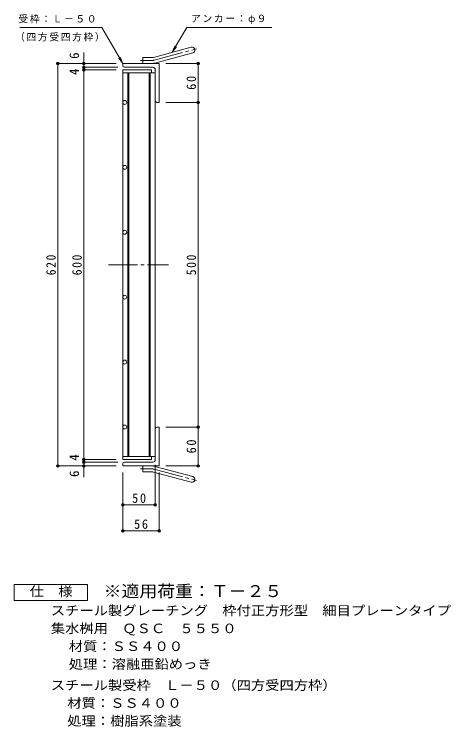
# Model space of a CAD drawing. Units: millimetres at full size, sheet at 1:5. Extents: x -791 to 880, y -685 to 672.
# Drawn here: x 208 to 880, y -539 to 559 of the extents above; entities that cross this region are included whole.
import ezdxf
from ezdxf.enums import TextEntityAlignment as Align

# ---------------------------------------------------------------- set-up
doc = ezdxf.new("R2010")
doc.units = ezdxf.units.MM
doc.header["$LTSCALE"] = 5
doc.header["$PDMODE"] = 32
doc.header["$PDSIZE"] = 4
doc.linetypes.add('CHAIN2', pattern=[12, 9, -1, 1, -1])
for name, color, linetype, lineweight in [('E-1', 2, 'Continuous', 9), ('E-2', 3, 'Continuous', 9), ('E-4', 7, 'Continuous', 9), ('E-5', 7, 'Continuous', 9), ('F-4_F-4ﾚｲﾔ', 2, 'Continuous', 9)]:
    doc.layers.add(name, color=color, linetype=linetype, lineweight=lineweight)
doc.layers.add('F-5_F-5ﾚｲﾔ', color=2, linetype='Continuous')
doc.styles.add('ＭＳ ゴシック', font='')
doc.styles.get('ＭＳ ゴシック').set_extended_font_data('MS Gothic')

msp = doc.modelspace()

# ---------------------------------------------------------------- linework, layer by layer
at = {"layer": 'E-1'}
for p, q in [((422.523, 492.225), (480.713, 507.817)), ((424.852, 483.532), (483.043, 499.124)), ((375.378, 479.418), (375.378, 482.918)), ((431.378, 482.918), (375.378, 482.918)), ((406.378, 482.918), (406.378, 491.918)), ((420.193, 491.918), (406.378, 491.918)), ((431.378, 482.918), (431.378, 422.918)), ((421.378, 476.918), (377.878, 476.918)), ((425.378, 472.918), (425.378, 425.418)), ((427.878, 422.918), (431.378, 422.918)), ((425.378, -127.082), (425.378, -79.582)), ((427.878, -77.082), (431.378, -77.082)), ((431.378, -77.082), (431.378, -137.082)), ((421.378, -131.082), (377.878, -131.082)), ((375.378, -133.582), (375.378, -137.082)), ((431.378, -137.082), (375.378, -137.082)), ((406.378, -137.082), (406.378, -146.082)), ((424.852, -137.695), (483.043, -153.287)), ((420.193, -146.082), (406.378, -146.082)), ((422.523, -146.388), (480.713, -161.981))]:
    msp.add_line(p, q, dxfattribs=at)
at = {"layer": 'E-1', "linetype": 'CHAIN2'}
for p, q in [((423.687, 487.878), (488.854, 505.34)), ((420.193, 487.418), (402.573, 487.418)), ((420.193, -141.582), (402.573, -141.582)), ((423.687, -142.042), (488.854, -159.503))]:
    msp.add_line(p, q, dxfattribs=at)
at = {"layer": 'E-1'}
for centre, radius, start, end in [((481.878, 503.47), 4.5, 285.00014, 104.99991), ((420.193, 500.918), 9, 270, 285.00002), ((420.193, 500.918), 18, 270, 285), ((377.878, 479.418), 2.5, 180, 270), ((421.378, 472.918), 4, 0, 90), ((427.878, 425.418), 2.5, 180, 270), ((427.878, -79.582), 2.5, 90, 180), ((377.878, -133.582), 2.5, 90, 180), ((421.378, -127.082), 4, 270, 0), ((420.193, -155.082), 18, 75, 90), ((420.193, -155.082), 9, 74.99998, 90), ((481.878, -157.634), 4.5, 255.00009, 74.99986)]:
    msp.add_arc(centre, radius, start, end, dxfattribs=at)
at = {"layer": 'E-1', "linetype": 'CHAIN2'}
for centre, start, end in [((420.193, 500.918), 270, 284.99995), ((420.193, -155.082), 75.00005, 90)]:
    msp.add_arc(centre, 13.5, start, end, dxfattribs=at)
at = {"layer": 'E-2'}
for p, q in [((375.378, 472.918), (419.378, 472.918)), ((375.378, 472.918), (375.378, -127.082)), ((419.378, 472.918), (419.378, 468.418)), ((375.378, 468.418), (425.378, 468.418)), ((383.378, 468.418), (383.378, -122.582)), ((384.878, 468.418), (384.878, -122.582)), ((415.878, 468.418), (415.878, -122.582)), ((417.378, 468.418), (417.378, -122.582)), ((425.378, -122.582), (425.378, 468.418)), ((375.378, -122.582), (425.378, -122.582)), ((375.378, -127.082), (419.378, -127.082)), ((419.378, -122.582), (419.378, -127.082))]:
    msp.add_line(p, q, dxfattribs=at)
at = {"layer": 'E-2', "linetype": 'CHAIN2'}
msp.add_line((353.224, 172.918), (445.788, 172.918), dxfattribs=at)
at = {"layer": 'E-2'}
for centre in [(378.378, 422.918), (378.378, 322.918), (378.378, 222.918), (378.378, 122.918), (378.378, 22.918), (378.378, -77.082)]:
    msp.add_circle(centre, 3, dxfattribs=at)
at = {"layer": 'E-4'}
for p, q in [((315.378, 482.918), (315.378, 499.918)), ((273.878, 482.918), (365.378, 482.918)), ((275.378, 482.918), (275.378, -137.082)), ((315.378, 482.918), (315.378, 476.918)), ((492.878, 482.918), (441.378, 482.918)), ((491.378, 482.918), (491.378, 422.919)), ((313.878, 476.918), (367.878, 476.918)), ((313.878, 472.918), (365.378, 472.918)), ((315.378, 476.918), (315.378, 472.918)), ((315.378, 472.918), (315.378, -127.082)), ((492.878, 422.919), (441.378, 422.919)), ((491.378, 422.919), (491.378, -77.082)), ((492.878, -77.082), (441.378, -77.082)), ((491.378, -77.082), (491.378, -137.082)), ((313.878, -127.082), (365.378, -127.082)), ((313.878, -131.082), (367.878, -131.082)), ((315.378, -127.082), (315.378, -131.082)), ((315.378, -131.082), (315.378, -137.082)), ((273.878, -137.082), (365.378, -137.082)), ((315.378, -137.082), (315.378, -154.082)), ((425.378, -198.582), (425.378, -135.082)), ((492.878, -137.082), (441.378, -137.082)), ((375.378, -238.582), (375.378, -147.082)), ((431.378, -238.582), (431.378, -147.082)), ((375.378, -197.082), (425.378, -197.082)), ((375.378, -237.082), (431.378, -237.082))]:
    msp.add_line(p, q, dxfattribs=at)
for p in [(275.378, 482.918), (315.378, 482.918), (491.378, 482.918), (315.378, 476.918), (315.378, 472.918), (491.378, 422.919), (491.378, -77.082), (315.378, -127.082), (315.378, -131.082), (275.378, -137.082), (315.378, -137.082), (491.378, -137.082), (375.378, -197.082), (425.378, -197.082), (375.378, -237.082), (431.378, -237.082)]:
    msp.add_point(p, dxfattribs=at)
at = {"layer": 'E-5'}
for p, q in [((216.685, 538.48), (343.3, 538.48)), ((375.378, 482.918), (343.3, 538.48)), ((451.618, 500.021), (473.822, 538.48)), ((473.822, 538.48), (604.761, 538.48)), ((451.618, 500.021), (455.604, 509.645)), ((451.618, 500.021), (457.959, 508.285)), ((375.378, 482.918), (369.037, 491.182)), ((375.378, 482.918), (371.392, 492.542))]:
    msp.add_line(p, q, dxfattribs=at)
at = {"layer": 'F-4_F-4ﾚｲﾔ'}
msp.add_lwpolyline([(208.344, -344.438), (208.344, -319.438), (320.843, -319.438), (320.843, -344.438)], close=True, dxfattribs=at)

# ---------------------------------------------------------------- texts
at = {"layer": 'E-4', "color": 2, "style": 'ＭＳ ゴシック'}
for s, p in [('6', (312.378, 489.918)), ('4', (312.378, 464.918)), ('4', (312.378, -129.082)), ('6', (312.378, -154.082))]:
    msp.add_text(s, height=14.66, rotation=90, dxfattribs=at).set_placement(p, align=Align.BOTTOM_LEFT)
at = {"layer": 'E-4', "color": 2, "char_height": 14.66, "attachment_point": 7, "rotation": 90, "style": 'ＭＳ ゴシック'}
for s, insert in [('\\T1.27;\\W0.95;60', (488.378, 442.293)), ('\\T1.27;\\W0.9;620', (272.378, 156.668)), ('\\T1.27;\\W0.9;600', (312.378, 156.668)), ('\\T1.27;\\W0.9;500', (488.378, 156.668)), ('\\T1.27;\\W0.95;60', (488.378, -117.707))]:
    msp.add_mtext(s, dxfattribs=dict(at, insert=insert))
at = {"layer": 'E-4', "color": 2, "char_height": 14.66, "attachment_point": 7, "style": 'ＭＳ ゴシック'}
for s, insert in [('\\T1.27;\\W0.95;50', (389.753, -194.082)), ('\\T1.27;\\W0.95;56', (392.753, -234.082))]:
    msp.add_mtext(s, dxfattribs=dict(at, insert=insert))
at = {"layer": 'E-5', "char_height": 11, "attachment_point": 7, "style": 'ＭＳ ゴシック'}
for s, insert in [('\\T1.17;受枠：Ｌ－５０', (214.694, 544.794)), ('\\T1.17;アンカー：φ９', (480.352, 543.593)), ('\\T1.17;（四方受四方枠）', (209.606, 516.608))]:
    msp.add_mtext(s, dxfattribs=dict(at, insert=insert))
at = {"layer": 'F-4_F-4ﾚｲﾔ', "style": 'ＭＳ ゴシック', "width": 1.1}
for s, p in [('仕\u3000様', (232.094, -341.938)), ('スチール製グレーチング\u3000枠付正方形型\u3000細目プレーンタイプ', (264.594, -371.398)), ('集水桝用\u3000ＱＳＣ\u3000５５５０', (264.594, -398.899)), ('材質：ＳＳ４００', (292.2, -426.397)), ('処理：溶融亜鉛めっき', (292.2, -453.898)), ('スチール製受枠\u3000Ｌ－５０（四方受四方枠）', (264.594, -486.398)), ('材質：ＳＳ４００', (289.95, -513.898)), ('処理：樹脂系塗装', (289.95, -541.398))]:
    msp.add_text(s, height=14.66, dxfattribs=at).set_placement(p, align=Align.BOTTOM_LEFT)
at = {"layer": 'F-5_F-5ﾚｲﾔ', "color": 3, "style": 'ＭＳ ゴシック', "width": 1.1}
msp.add_text('※適用荷重：Ｔ－２５', height=18.33, dxfattribs=at).set_placement((345.843, -344.438), align=Align.BOTTOM_LEFT)

doc.saveas('drawing.dxf')
